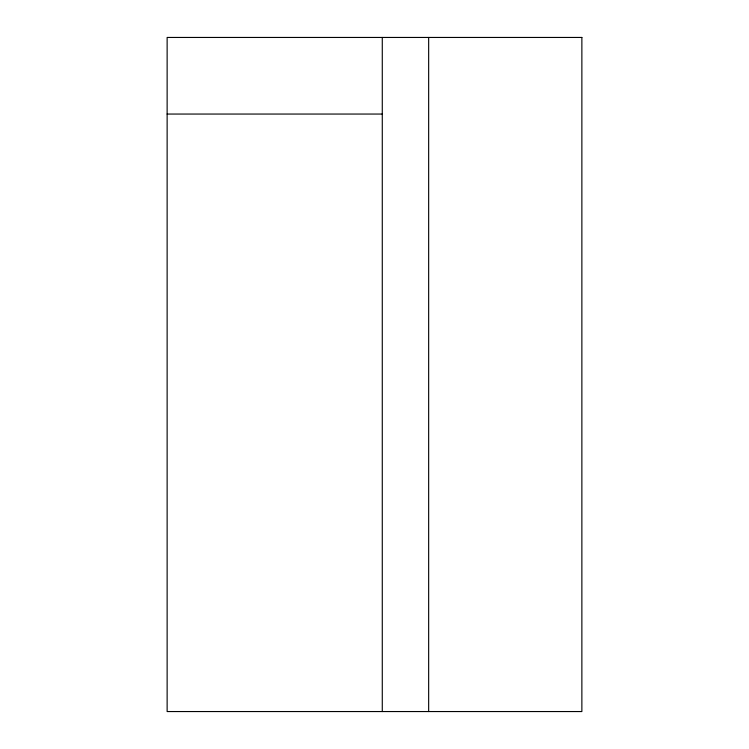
<?xml version="1.0" encoding="UTF-8"?>
<svg xmlns="http://www.w3.org/2000/svg" width="749" height="749" viewBox="0 0 749 749"><rect width="100%" height="100%" fill="white"/><g stroke="black" fill="none" stroke-linecap="round" stroke-linejoin="round"><path stroke-width="1.12" d="M167.13 114.054L382.28 114.054M428.662 37.45L428.662 711.55M382.28 37.45L382.28 711.55M581.87 37.45L167.13 37.45L167.13 711.55L581.87 711.55L581.87 37.45"/></g></svg>
